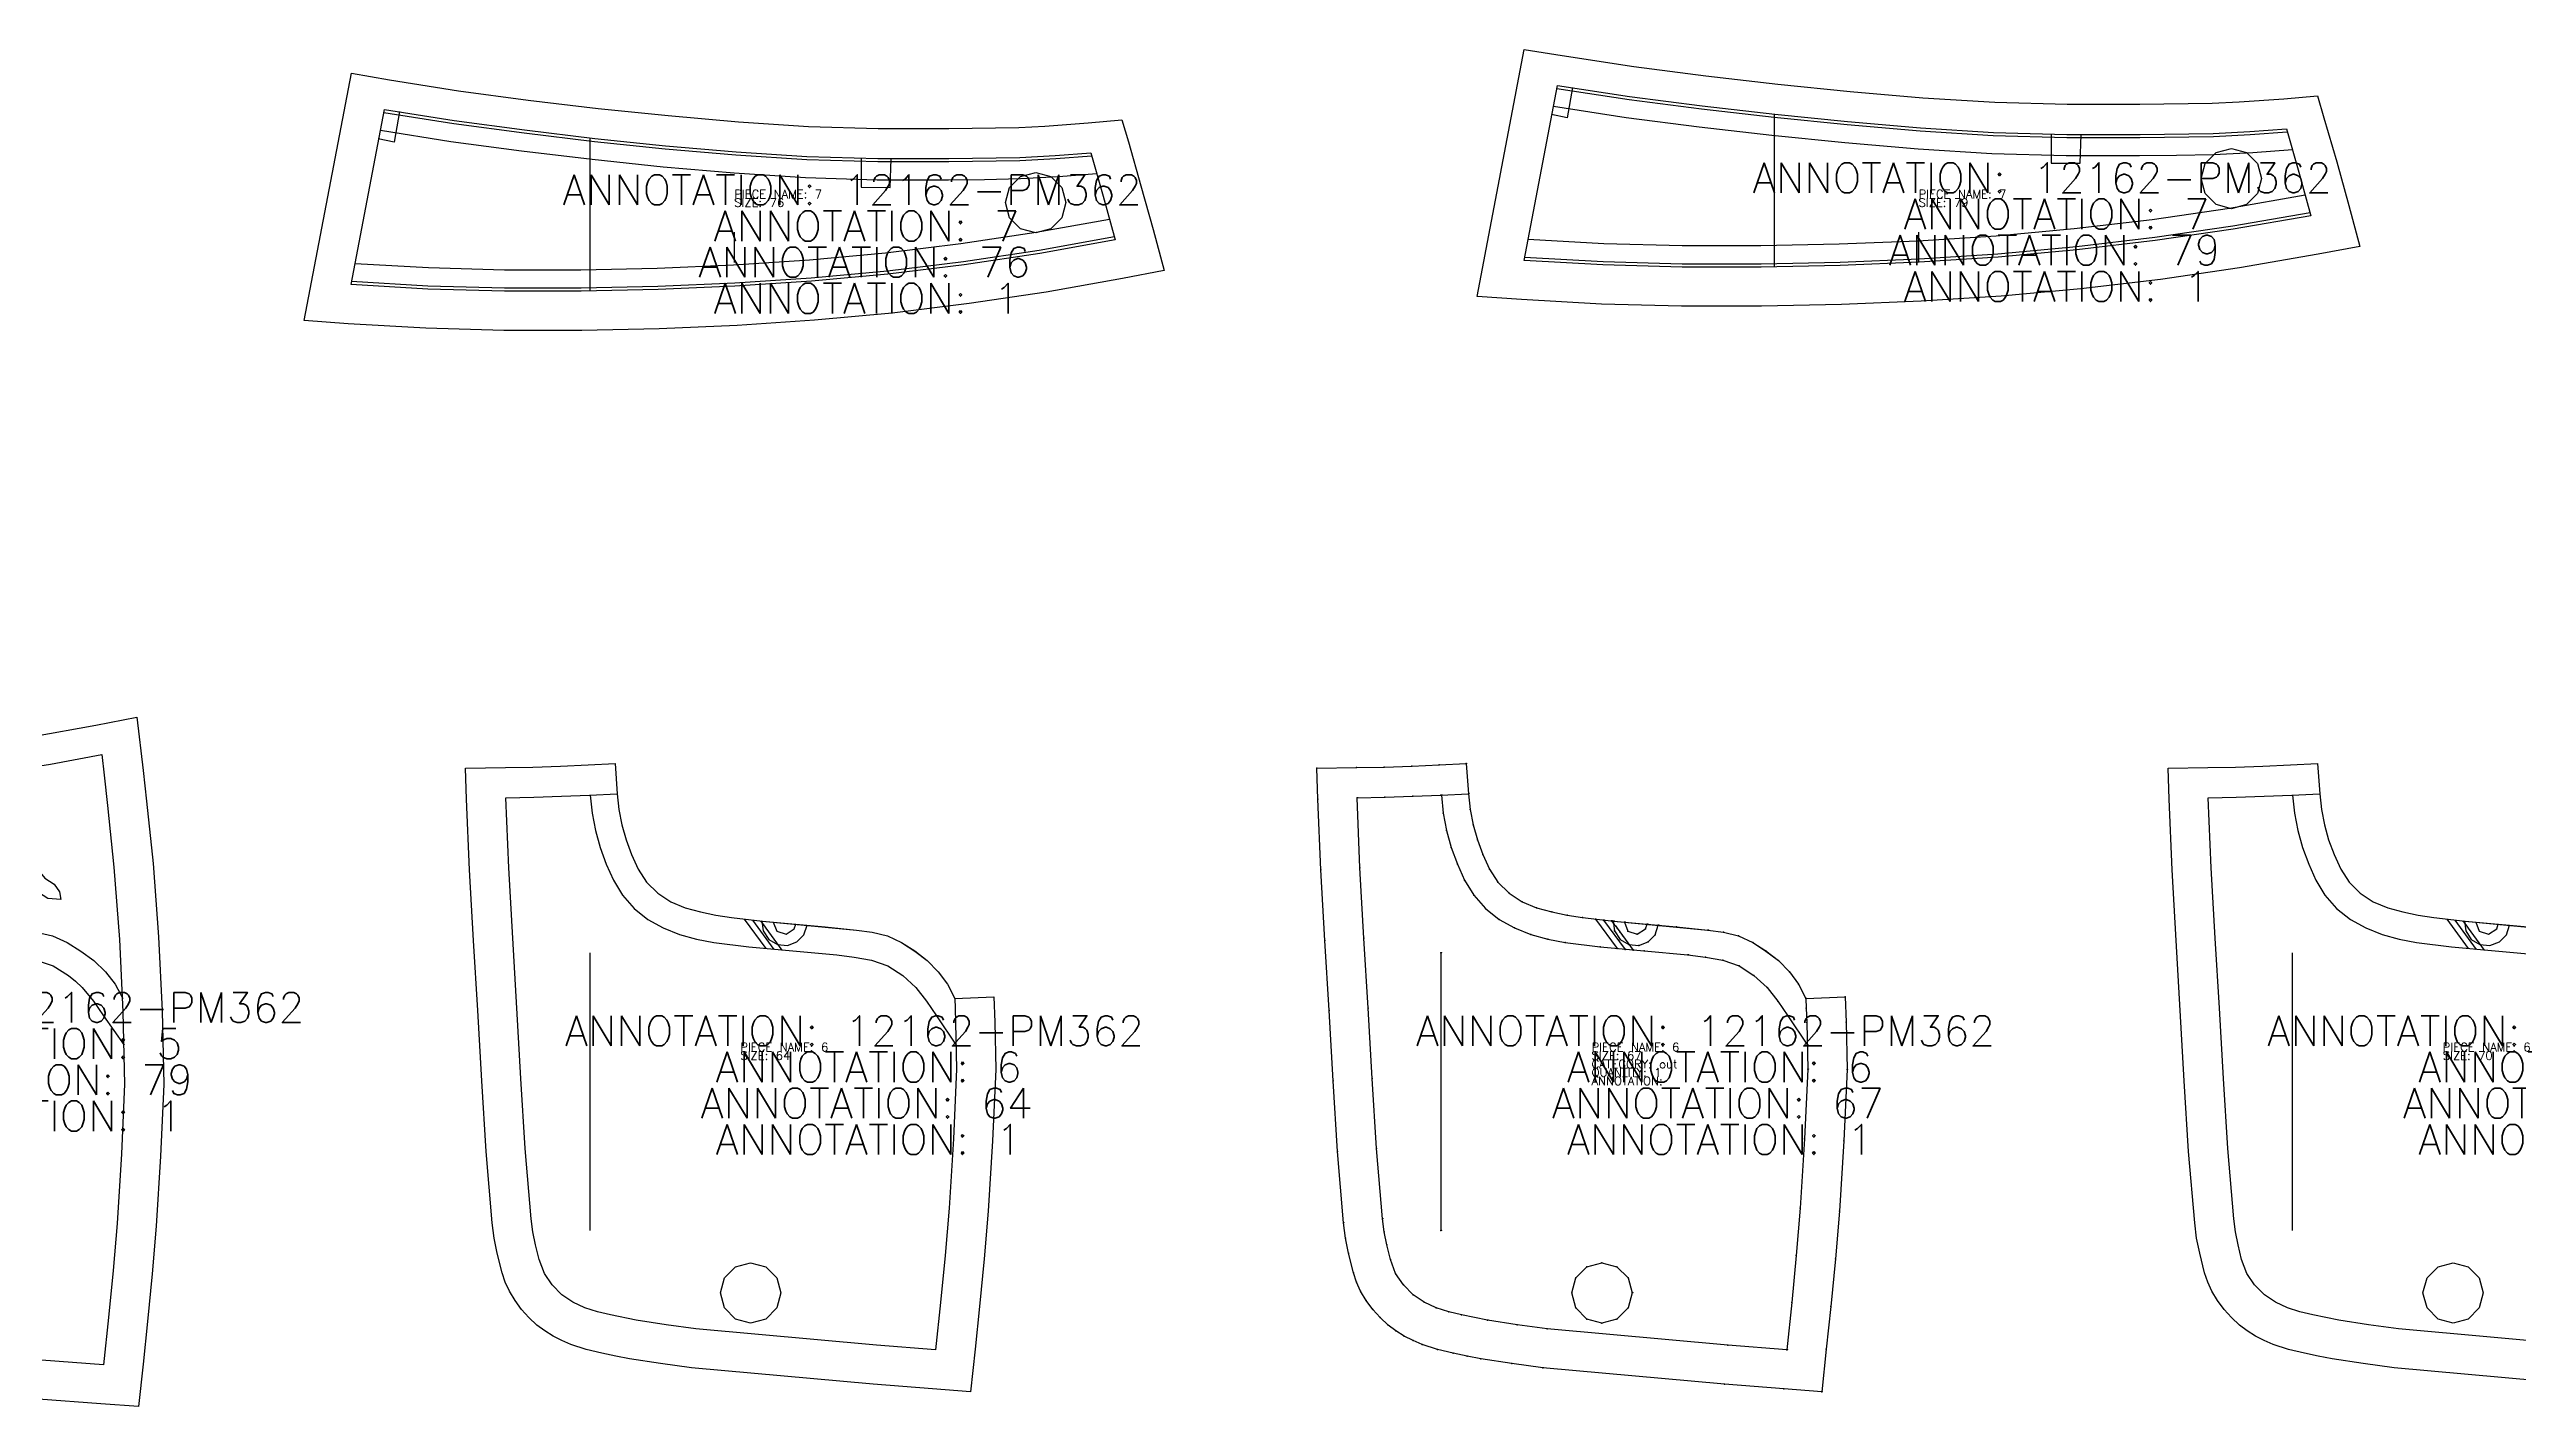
# Model space of a CAD drawing. Extents: x 0 to 3491, y 0 to 2996.
# Drawn here: x 734 to 1552, y 1777 to 2227 of the extents above; entities that cross this region are included whole.
import ezdxf

# ---------------------------------------------------------------- set-up
doc = ezdxf.new("R2010")
doc.units = 0
for name, color, linetype in [('1', 7, 'CONTINUOUS'), ('14', 7, 'CONTINUOUS'), ('2', 7, 'CONTINUOUS'), ('3', 2, 'CONTINUOUS'), ('5', 5, 'CONTINUOUS'), ('7', 5, 'CONTINUOUS'), ('8', 4, 'CONTINUOUS')]:
    doc.layers.add(name, color=color, linetype=linetype)
doc.styles.get("Standard").update_dxf_attribs({"font": 'txt', "bigfont": ' '})

# ---------------------------------------------------------------- blocks, each defined once
blk = doc.blocks.new('BLK_5_6')
at = {"layer": '1'}
blk.add_lwpolyline([(84.4293, 40.872), (79.7964, 41.6789), (75.1815, 42.6898), (69.9447, 43.9186), (64.8754, 45.5892), (61.8756, 46.8925), (58.974, 48.3934), (56.2179, 50.0926), (53.638, 52.036), (50.9863, 54.5229), (48.5733, 57.2458), (46.3961, 60.1601), (44.5153, 63.2663), (43.1732, 66.271), (42.1063, 69.3988), (40.4959, 75.8995), (39.4561, 80.8944), (38.847, 85.8291), (36.7993, 110.4533), (35.3408, 134.7318), (34.017, 158.9164), (32.626, 182.8874), (31.2881, 207.0802), (30.3442, 231.4502), (30.0213, 241.6919), (43.2125, 241.8576), (49.8214, 241.9752), (59.7592, 242.2482), (85.4583, 243.4355), (102.8179, 244.6336), (120.1535, 246.1251), (137.4752, 247.9659), (154.7473, 250.2052), (167.3355, 252.1503), (188.2318, 255.9581), (201.7587, 258.611), (203.8616, 240.8823), (205.0183, 230.6681), (207.1447, 210.0374), (208.9938, 185.7064), (210.1153, 161.234), (210.7147, 136.7405), (209.6221, 113.085), (208.1799, 89.8348), (206.8481, 74.0333), (205.3091, 58.2476), (203.829, 44.1238), (202.3489, 30), (189.8297, 30.8882), (169.1656, 32.4401), (105.9451, 37.8492), (95.1699, 39.2151), (84.4293, 40.872)], close=True, dxfattribs=at)
at = {"layer": '14'}
blk.add_lwpolyline([(86.5463, 53.6987), (77.9885, 55.3833), (73.7194, 56.381), (69.5745, 57.7124), (65.5535, 59.6024), (61.9113, 62.0691), (58.6715, 65.3259), (56.1264, 69.1321), (54.374, 73.771), (53.1967, 78.6718), (52.3269, 82.95), (51.766, 87.301), (49.768, 111.3543), (48.3212, 135.4458), (47.0019, 159.5458), (45.6042, 183.6422), (44.2712, 207.7409), (43.3386, 231.8584), (50.043, 231.9777), (60.0976, 232.2538), (86.0751, 233.4546), (103.6029, 234.6642), (121.1065, 236.1706), (138.6615, 238.0367), (156.1666, 240.3064), (173.1939, 242.9971), (190.1556, 246.145), (190.9478, 239.3893), (192.0956, 229.2526), (194.1995, 208.8473), (196.0189, 184.8998), (197.1191, 160.9037), (197.7102, 136.8865), (196.6424, 113.8091), (195.2127, 90.758), (193.8958, 75.1408), (192.3736, 59.5393), (190.7495, 43.8556), (170.1892, 45.3998), (107.3489, 50.7734), (96.9314, 52.0929), (86.5463, 53.6987)], close=True, dxfattribs=at)
at = {"layer": '5'}
blk.add_line((77.5476, 171.9999), (77.5476, 74.9526), dxfattribs=at)
at = {"layer": '7'}
blk.add_line((77.5476, 171.9999), (77.5476, 74.9526), dxfattribs=at)
at = {"layer": '8'}
for p, q in [((80.2841, 233.1848), (81.1712, 224.5019)), ((90.8825, 225.1074), (90.3146, 233.8048)), ((81.1712, 224.5064), (90.8825, 225.1029))]:
    blk.add_line(p, q, dxfattribs=at)
for points in [[(71.286, 232.7321), (71.9406, 226.7903), (73.0896, 220.9683), (74.7094, 215.3333), (76.8121, 209.8607), (79.3002, 204.4849), (82.4212, 199.523), (86.4855, 195.1682), (91.2081, 191.5188), (93.7982, 189.9993), (96.4959, 188.6728), (102.1447, 186.523), (108.0035, 184.9819), (113.9889, 183.8865), (126.0534, 182.3921), (156.35, 179.7303)], [(80.2774, 233.1842), (80.8557, 227.9869), (81.8768, 222.8986), (83.3386, 217.8697), (85.2471, 212.9966), (87.5192, 208.207), (90.4223, 203.8696), (94.3011, 200.2369), (98.8043, 197.3673), (103.8, 195.3739), (109.0634, 193.9865), (114.3872, 192.9184), (119.7717, 192.1335), (130.5902, 190.9915), (163.0963, 188.0023)], [(150.805, 197.4917), (151.3885, 200.6485), (153.5076, 204.8895), (155.3643, 209.1721), (155.469, 217.149), (157.0541, 222.6993), (157.5823, 226.2945), (158.7005, 229.3091), (163.1756, 230.6491), (166.4038, 227.8936), (167.0285, 224.4305), (166.2634, 217.8624), (166.7068, 214.0804), (167.7572, 210.4492)], [(167.7572, 210.4532), (169.2526, 207.6582), (171.2567, 205.1898), (174.3609, 203.1659), (176.1694, 200.6496), (176.557, 198.1651)], [(176.557, 198.1696), (172.2784, 198.4983), (167.9547, 201.1719), (164.6722, 201.6248), (160.6857, 200.1648), (156.737, 198.3283), (153.3886, 197.1653), (150.805, 197.4962)], [(163.0963, 188.0063), (168.5144, 187.3234), (173.775, 186.1251), (178.6566, 183.9072), (183.2379, 181.0436), (187.5415, 177.8567), (191.3882, 174.1741), (194.5437, 170.0182), (197.0996, 165.3338)], [(156.35, 179.7343), (162.3831, 179.0351), (168.3645, 177.9636), (174.0472, 176.1189), (179.1235, 172.9791), (181.4617, 171.0754), (183.6376, 168.986), (187.3757, 164.4347), (190.7687, 159.5477), (197.5628, 149.8567)]]:
    blk.add_lwpolyline(points, dxfattribs=at)
blk.add_lwpolyline([(142.803, 61.2261), (141.4633, 56.2261), (137.803, 52.5658), (132.803, 51.2261), (127.803, 52.5658), (124.1427, 56.2261), (122.803, 61.2261), (124.1427, 66.2261), (127.803, 69.8863), (132.803, 71.2261), (137.803, 69.8863), (141.4633, 66.2261), (142.803, 61.2261)], close=True, dxfattribs=at)
at = {"layer": '1'}
for s, height, p in [('ANNOTATION: 12162-PM362', 10, (65.3573, 157.3451)), ('SIZE: 79', 2.8, (120.3573, 152.7451)), ('PIECE NAME: 5', 2.8, (120.3573, 155.5451)), ('ANNOTATION: 5', 10, (115.3573, 145.3451)), ('ANNOTATION: 79', 10, (110.3573, 133.3451)), ('ANNOTATION: 1', 10, (115.3573, 121.3451))]:
    blk.add_text(s, height=height, dxfattribs=at).set_placement(p)
blk = doc.blocks.new('BLK_6_1')
at = {"layer": '1'}
blk.add_lwpolyline([(84.3664, 45.8816), (79.7912, 46.6796), (75.173, 47.6913), (69.9402, 48.9191), (64.8745, 50.5888), (61.8744, 51.8924), (58.9721, 53.3935), (56.2155, 55.0929), (53.6349, 57.0364), (50.9842, 59.5225), (48.5718, 62.2446), (46.3949, 65.158), (44.5147, 68.2632), (43.1726, 71.2669), (42.1057, 74.3935), (40.4953, 80.8919), (39.4549, 85.8887), (38.8305, 90.9842), (36.821, 114.5764), (35.3622, 138.037), (34.0408, 161.2993), (32.6443, 184.5271), (31.3019, 207.9197), (30.343, 231.4233), (30, 241.6544), (43.183, 241.8572), (52.326, 242.0427), (61.4453, 242.3297), (70.5942, 242.7113), (79.5263, 243.1702), (80.2752, 233.1842), (80.8267, 227.9978), (81.8033, 222.9115), (83.1997, 217.887), (85.0281, 213.0068), (87.1966, 208.224), (89.9862, 203.8692), (93.6847, 200.2493), (98.009, 197.3675), (102.7801, 195.3789), (107.8256, 193.9873), (112.9193, 192.9196), (118.0758, 192.1339), (128.4369, 190.9913), (149.183, 189.0414), (159.5559, 188.0016), (164.7452, 187.3209), (169.7717, 186.125), (174.45, 183.9047), (178.8205, 181.0494), (182.9541, 177.8498), (186.6308, 174.1739), (189.6615, 170.0052), (192.0968, 165.3346), (205.0888, 165.8024), (205.3647, 157.4906), (205.7132, 141.7563), (204.6203, 118.0899), (203.1784, 94.8444), (201.8463, 79.0381), (200.307, 63.2476), (198.8234, 49.0941), (197.3398, 34.9407), (184.7659, 35.8926), (165.065, 37.4659), (104.8819, 42.9013), (94.6069, 44.2532), (84.3664, 45.8816)], close=True, dxfattribs=at)
at = {"layer": '14'}
blk.add_lwpolyline([(86.5442, 58.6987), (77.9864, 60.3833), (73.7173, 61.381), (69.5724, 62.7124), (65.5517, 64.6024), (61.9092, 67.0691), (58.6694, 70.3259), (56.1242, 74.132), (54.3719, 78.771), (53.1946, 83.6718), (52.3248, 87.95), (51.7639, 92.301), (49.7864, 115.5212), (48.341, 138.7793), (47.019, 162.0459), (45.6207, 185.3088), (44.2853, 208.5742), (43.3368, 231.8584), (52.5763, 232.0458), (61.8127, 232.3364), (71.0458, 232.7214), (80.2746, 233.1982), (80.8279, 227.9913), (81.8063, 222.8986), (83.2031, 217.8754), (85.0323, 212.9966), (87.1991, 208.2192), (89.9859, 203.8741), (93.6847, 200.2539), (98.0093, 197.3628), (102.782, 195.3783), (107.8293, 193.9865), (112.9223, 192.919), (118.0792, 192.1335), (128.4347, 190.9915), (159.5495, 188.0023), (164.7418, 187.3216), (169.7711, 186.1291), (174.4537, 183.902), (178.8287, 181.0436), (182.958, 177.8469), (186.6305, 174.1786), (189.6612, 170.0096), (192.0971, 165.3299), (192.2107, 162.1409), (192.3639, 157.3509), (192.7081, 141.8865), (191.6403, 118.8091), (190.2105, 95.758), (188.8934, 80.1408), (187.3712, 64.5393), (185.747, 48.8555), (166.1718, 50.4187), (106.3443, 55.8191), (96.4282, 57.1226), (86.5442, 58.6987)], close=True, dxfattribs=at)
at = {"layer": '5'}
blk.add_line((71.1413, 180.453), (71.1413, 88.4057), dxfattribs=at)
at = {"layer": '7'}
blk.add_line((71.1413, 180.453), (71.1413, 88.4057), dxfattribs=at)
at = {"layer": '8'}
for p, q in [((122.3474, 191.608), (129.4934, 181.8293)), ((125.0329, 191.3226), (132.1502, 181.5833))]:
    blk.add_line(p, q, dxfattribs=at)
for points in [[(71.2835, 232.7321), (71.9113, 226.7947), (73.0157, 220.9683), (74.5697, 215.339), (76.5912, 209.8607), (78.974, 204.496), (81.9781, 199.523), (85.8691, 195.1807), (90.4171, 191.5189), (95.4846, 188.6788), (100.921, 186.523), (106.5436, 184.9833), (112.2961, 183.8866), (123.8827, 182.3921), (138.432, 181.0611), (152.9812, 179.7341)], [(127.7008, 191.0617), (128.5886, 189.8469), (129.0324, 189.2395), (129.4763, 188.632), (130.3641, 187.4172), (131.2518, 186.2024), (133.0273, 183.7728), (134.8028, 181.3431)], [(128.2208, 190.9885), (128.6621, 187.68), (130.4953, 184.8906), (133.3572, 183.1727), (136.6809, 182.8667), (139.8083, 184.0332), (142.1197, 186.441), (143.1579, 189.6133)], [(131.9552, 190.6447), (133.0923, 187.5957), (136.1853, 186.5837), (138.9044, 188.3709), (139.4235, 189.9571)], [(152.9812, 179.7301), (158.7738, 179.0352), (164.5282, 177.9599), (169.9762, 176.1189), (174.8654, 172.9695), (179.187, 168.9861), (182.7832, 164.4277), (186.0357, 159.5478), (192.5607, 149.8567)]]:
    blk.add_lwpolyline(points, dxfattribs=at)
blk.add_lwpolyline([(134.469, 67.7117), (133.1292, 62.7117), (129.469, 59.0514), (124.469, 57.7117), (119.469, 59.0514), (115.8087, 62.7117), (114.469, 67.7117), (115.8087, 72.7117), (119.469, 76.372), (124.469, 77.7117), (129.469, 76.372), (133.1292, 72.7117), (134.469, 67.7117)], close=True, dxfattribs=at)
at = {"layer": '1'}
for s, height, p in [('ANNOTATION: 12162-PM362', 10, (62.8567, 149.5851)), ('ANNOTATION: 6', 10, (112.8567, 137.5851)), ('SIZE: 64', 2.8, (121.0452, 144.9854)), ('PIECE NAME: 6', 2.8, (121.0452, 147.7854)), ('ANNOTATION: 64', 10, (107.8567, 125.5851)), ('ANNOTATION: 1', 10, (112.8567, 113.5851))]:
    blk.add_text(s, height=height, dxfattribs=at).set_placement(p)
blk = doc.blocks.new('BLK_6_2')
at = {"layer": '1'}
blk.add_lwpolyline([(84.3664, 45.8816), (79.7912, 46.6796), (75.173, 47.6913), (69.9402, 48.9191), (64.8745, 50.5888), (61.8744, 51.8924), (58.9721, 53.3935), (56.2155, 55.0929), (53.6349, 57.0364), (50.9842, 59.5225), (48.5718, 62.2446), (46.3949, 65.158), (44.5147, 68.2632), (43.1726, 71.2669), (42.1057, 74.3935), (40.4953, 80.8919), (39.4549, 85.8887), (38.8305, 90.9842), (36.821, 114.5764), (35.3622, 138.037), (34.0408, 161.2993), (32.6443, 184.5271), (31.3019, 207.9197), (30.343, 231.4233), (30, 241.6544), (43.183, 241.8572), (52.326, 242.0427), (61.4453, 242.3297), (70.5942, 242.7113), (79.5263, 243.1702), (80.2752, 233.1842), (80.8267, 227.9978), (81.8033, 222.9115), (83.1997, 217.887), (85.0281, 213.0068), (87.1966, 208.224), (89.9862, 203.8692), (93.6847, 200.2493), (98.009, 197.3675), (102.7801, 195.3789), (107.8256, 193.9873), (112.9193, 192.9196), (118.0758, 192.1339), (128.4369, 190.9913), (149.183, 189.0414), (159.5559, 188.0016), (164.7452, 187.3209), (169.7717, 186.125), (174.45, 183.9047), (178.8205, 181.0494), (182.9541, 177.8498), (186.6308, 174.1739), (189.6615, 170.0052), (192.0968, 165.3346), (205.0888, 165.8024), (205.3647, 157.4906), (205.7132, 141.7563), (204.6203, 118.0899), (203.1784, 94.8444), (201.8463, 79.0381), (200.307, 63.2476), (198.8234, 49.0941), (197.3398, 34.9407), (184.7659, 35.8926), (165.065, 37.4659), (104.8819, 42.9013), (94.6069, 44.2532), (84.3664, 45.8816)], close=True, dxfattribs=at)
at = {"layer": '14'}
blk.add_lwpolyline([(86.5442, 58.6987), (77.9864, 60.3833), (73.7173, 61.381), (69.5724, 62.7124), (65.5517, 64.6024), (61.9092, 67.0691), (58.6694, 70.3259), (56.1242, 74.132), (54.3719, 78.771), (53.1946, 83.6718), (52.3248, 87.95), (51.7639, 92.301), (49.7864, 115.5212), (48.341, 138.7793), (47.019, 162.0459), (45.6207, 185.3088), (44.2853, 208.5742), (43.3368, 231.8584), (52.5763, 232.0458), (61.8127, 232.3364), (71.0458, 232.7214), (80.2746, 233.1982), (80.8279, 227.9913), (81.8063, 222.8986), (83.2031, 217.8754), (85.0323, 212.9966), (87.1991, 208.2192), (89.9859, 203.8741), (93.6847, 200.2539), (98.0093, 197.3628), (102.782, 195.3783), (107.8293, 193.9865), (112.9223, 192.919), (118.0792, 192.1335), (128.4347, 190.9915), (159.5495, 188.0023), (164.7418, 187.3216), (169.7711, 186.1291), (174.4537, 183.902), (178.8287, 181.0436), (182.958, 177.8469), (186.6305, 174.1786), (189.6612, 170.0096), (192.0971, 165.3299), (192.2107, 162.1409), (192.3639, 157.3509), (192.7081, 141.8865), (191.6403, 118.8091), (190.2105, 95.758), (188.8934, 80.1408), (187.3712, 64.5393), (185.747, 48.8555), (166.1718, 50.4187), (106.3443, 55.8191), (96.4282, 57.1226), (86.5442, 58.6987)], close=True, dxfattribs=at)
at = {"layer": '2'}
for p in [(30, 241.6544), (79.5263, 243.1702), (43.3368, 231.8584), (71.2835, 232.7321), (80.2746, 233.1982), (122.3474, 191.608), (125.0329, 191.3226), (127.7008, 191.0617), (128.2208, 190.9885), (128.4369, 190.9913), (131.9552, 190.6447), (139.4235, 189.9571), (143.1579, 189.6133), (71.1413, 180.453), (129.4934, 181.8293), (132.1502, 181.5833), (134.8028, 181.3431), (159.5495, 188.0023), (152.9812, 179.7341), (152.9812, 179.7301), (192.0968, 165.3346), (192.0971, 165.3299), (205.0888, 165.8024), (192.5607, 149.8567), (192.7081, 141.8865), (205.7132, 141.7563), (38.8305, 90.9842), (51.7639, 92.301), (71.1413, 88.4057), (134.469, 67.7117), (134.469, 67.7117), (86.5442, 58.6987), (86.5442, 58.6987), (106.3443, 55.8191), (84.3664, 45.8816), (84.3664, 45.8816), (104.8819, 42.9013), (185.747, 48.8555), (197.3398, 34.9407)]:
    blk.add_point(p, dxfattribs=at)
at = {"layer": '3'}
for p in [(43.183, 241.8572), (52.326, 242.0427), (61.4453, 242.3297), (70.5942, 242.7113), (30.343, 231.4233), (52.5763, 232.0458), (61.8127, 232.3364), (71.0458, 232.7214), (80.2752, 233.1842), (71.9113, 226.7947), (73.0157, 220.9683), (80.8267, 227.9978), (80.8279, 227.9913), (81.8033, 222.9115), (81.8063, 222.8986), (74.5697, 215.339), (83.1997, 217.887), (83.2031, 217.8754), (85.0281, 213.0068), (85.0323, 212.9966), (31.3019, 207.9197), (44.2853, 208.5742), (76.5912, 209.8607), (87.1966, 208.224), (87.1991, 208.2192), (78.974, 204.496), (81.9781, 199.523), (89.9859, 203.8741), (89.9862, 203.8692), (93.6847, 200.2539), (93.6847, 200.2493), (98.009, 197.3675), (98.0093, 197.3628), (85.8691, 195.1807), (90.4171, 191.5189), (95.4846, 188.6788), (102.7801, 195.3789), (102.782, 195.3783), (107.8256, 193.9873), (107.8293, 193.9865), (112.9193, 192.9196), (112.9223, 192.919), (118.0758, 192.1339), (118.0792, 192.1335), (128.4347, 190.9915), (128.5886, 189.8469), (129.0324, 189.2395), (129.4763, 188.632), (138.9044, 188.3709), (149.183, 189.0414), (32.6443, 184.5271), (45.6207, 185.3088), (100.921, 186.523), (106.5436, 184.9833), (112.2961, 183.8866), (123.8827, 182.3921), (128.6621, 187.68), (130.3641, 187.4172), (130.4953, 184.8906), (131.2518, 186.2024), (133.0273, 183.7728), (133.0923, 187.5957), (133.3572, 183.1727), (136.1853, 186.5837), (136.6809, 182.8667), (138.432, 181.0611), (139.8083, 184.0332), (142.1197, 186.441), (159.5559, 188.0016), (164.7418, 187.3216), (164.7452, 187.3209), (169.7711, 186.1291), (169.7717, 186.125), (174.45, 183.9047), (174.4537, 183.902), (178.8205, 181.0494), (178.8287, 181.0436), (158.7738, 179.0352), (164.5282, 177.9599), (169.9762, 176.1189), (174.8654, 172.9695), (182.9541, 177.8498), (182.958, 177.8469), (186.6305, 174.1786), (186.6308, 174.1739), (179.187, 168.9861), (182.7832, 164.4277), (189.6612, 170.0096), (189.6615, 170.0052), (34.0408, 161.2993), (47.019, 162.0459), (186.0357, 159.5478), (192.2107, 162.1409), (192.3639, 157.3509), (205.3647, 157.4906), (35.3622, 138.037), (48.341, 138.7793), (36.821, 114.5764), (49.7864, 115.5212), (191.6403, 118.8091), (204.6203, 118.0899), (190.2105, 95.758), (203.1784, 94.8444), (39.4549, 85.8887), (52.3248, 87.95), (53.1946, 83.6718), (40.4953, 80.8919), (42.1057, 74.3935), (54.3719, 78.771), (56.1242, 74.132), (119.469, 76.372), (124.469, 77.7117), (129.469, 76.372), (188.8934, 80.1408), (201.8463, 79.0381), (43.1726, 71.2669), (44.5147, 68.2632), (58.6694, 70.3259), (61.9092, 67.0691), (114.469, 67.7117), (115.8087, 72.7117), (133.1292, 72.7117), (46.3949, 65.158), (48.5718, 62.2446), (50.9842, 59.5225), (65.5517, 64.6024), (69.5724, 62.7124), (73.7173, 61.381), (77.9864, 60.3833), (115.8087, 62.7117), (119.469, 59.0514), (124.469, 57.7117), (129.469, 59.0514), (133.1292, 62.7117), (187.3712, 64.5393), (200.307, 63.2476), (53.6349, 57.0364), (56.2155, 55.0929), (58.9721, 53.3935), (61.8744, 51.8924), (64.8745, 50.5888), (96.4282, 57.1226), (166.1718, 50.4187), (69.9402, 48.9191), (75.173, 47.6913), (79.7912, 46.6796), (94.6069, 44.2532), (198.8234, 49.0941), (165.065, 37.4659), (184.7659, 35.8926)]:
    blk.add_point(p, dxfattribs=at)
at = {"layer": '5'}
blk.add_line((71.1413, 180.453), (71.1413, 88.4057), dxfattribs=at)
at = {"layer": '7'}
blk.add_line((71.1413, 180.453), (71.1413, 88.4057), dxfattribs=at)
at = {"layer": '8'}
for p, q in [((122.3474, 191.608), (129.4934, 181.8293)), ((125.0329, 191.3226), (132.1502, 181.5833))]:
    blk.add_line(p, q, dxfattribs=at)
for points in [[(71.2835, 232.7321), (71.9113, 226.7947), (73.0157, 220.9683), (74.5697, 215.339), (76.5912, 209.8607), (78.974, 204.496), (81.9781, 199.523), (85.8691, 195.1807), (90.4171, 191.5189), (95.4846, 188.6788), (100.921, 186.523), (106.5436, 184.9833), (112.2961, 183.8866), (123.8827, 182.3921), (138.432, 181.0611), (152.9812, 179.7341)], [(127.7008, 191.0617), (128.5886, 189.8469), (129.0324, 189.2395), (129.4763, 188.632), (130.3641, 187.4172), (131.2518, 186.2024), (133.0273, 183.7728), (134.8028, 181.3431)], [(128.2208, 190.9885), (128.6621, 187.68), (130.4953, 184.8906), (133.3572, 183.1727), (136.6809, 182.8667), (139.8083, 184.0332), (142.1197, 186.441), (143.1579, 189.6133)], [(131.9552, 190.6447), (133.0923, 187.5957), (136.1853, 186.5837), (138.9044, 188.3709), (139.4235, 189.9571)], [(152.9812, 179.7301), (158.7738, 179.0352), (164.5282, 177.9599), (169.9762, 176.1189), (174.8654, 172.9695), (179.187, 168.9861), (182.7832, 164.4277), (186.0357, 159.5478), (192.5607, 149.8567)]]:
    blk.add_lwpolyline(points, dxfattribs=at)
blk.add_lwpolyline([(134.469, 67.7117), (133.1292, 62.7117), (129.469, 59.0514), (124.469, 57.7117), (119.469, 59.0514), (115.8087, 62.7117), (114.469, 67.7117), (115.8087, 72.7117), (119.469, 76.372), (124.469, 77.7117), (129.469, 76.372), (133.1292, 72.7117), (134.469, 67.7117)], close=True, dxfattribs=at)
at = {"layer": '1'}
for s, height, p in [('ANNOTATION: 12162-PM362', 10, (62.8567, 149.5851)), ('ANNOTATION: 6', 10, (112.8567, 137.5851)), ('SIZE: 67', 2.8, (121.0452, 144.9854)), ('PIECE NAME: 6', 2.8, (121.0452, 147.7854)), ('ANNOTATION: ', 2.8, (121.0452, 136.5854)), ('CATEGORY: out', 2.8, (121.0452, 142.1854)), ('QUANTITY: 1', 2.8, (121.0452, 139.3854)), ('ANNOTATION: 67', 10, (107.8567, 125.5851)), ('ANNOTATION: 1', 10, (112.8567, 113.5851))]:
    blk.add_text(s, height=height, dxfattribs=at).set_placement(p)
at = {"layer": '2'}
for s, p in [('# 3', (30, 241.6544)), ('# 4', (79.5263, 243.1702)), ('# 14', (43.3368, 231.8584)), ('# 30', (71.2835, 232.7321)), ('# 15', (80.2746, 233.1982)), ('# 36', (122.3474, 191.608)), ('# 28', (125.0329, 191.3226)), ('# 32', (127.7008, 191.0617)), ('# 26', (128.2208, 190.9885)), ('# 5', (128.4369, 190.9913)), ('# 34', (131.9552, 190.6447)), ('# 35', (139.4235, 189.9571)), ('# 27', (143.1579, 189.6133)), ('# 22', (71.1413, 180.453)), ('# 37', (129.4934, 181.8293)), ('# 29', (132.1502, 181.5833)), ('# 33', (134.8028, 181.3431)), ('# 16', (159.5495, 188.0023)), ('# 31', (152.9812, 179.7341)), ('# 24', (152.9812, 179.7301)), ('# 6', (192.0968, 165.3346)), ('# 17', (192.0971, 165.3299)), ('# 7', (205.0888, 165.8024)), ('# 25', (192.5607, 149.8567)), ('# 18', (192.7081, 141.8865)), ('# 8', (205.7132, 141.7563)), ('# 2', (38.8305, 90.9842)), ('# 13', (51.7639, 92.301)), ('# 23', (71.1413, 88.4057)), ('# 38', (134.469, 67.7117)), ('# 12', (86.5442, 58.6987)), ('# 20', (106.3443, 55.8191)), ('# 1', (84.3664, 45.8816)), ('# 10', (104.8819, 42.9013)), ('# 19', (185.747, 48.8555)), ('# 9', (197.3398, 34.9407))]:
    blk.add_text(s, height=0.1, dxfattribs=at).set_placement(p)
at = {"layer": '8'}
for p in [(71.2835, 232.7321), (122.3474, 191.608), (125.0329, 191.3226), (127.7008, 191.0617), (128.2208, 190.9885), (131.9552, 190.6447), (152.9812, 179.7301), (134.469, 67.7117)]:
    blk.add_text('NM', height=0.1, dxfattribs=at).set_placement(p)
blk = doc.blocks.new('BLK_6_3')
at = {"layer": '1'}
blk.add_lwpolyline([(84.3664, 45.8816), (79.7912, 46.6796), (75.173, 47.6913), (69.9402, 48.9191), (64.8745, 50.5888), (61.8744, 51.8924), (58.9721, 53.3935), (56.2155, 55.0929), (53.6349, 57.0364), (50.9842, 59.5225), (48.5718, 62.2446), (46.3949, 65.158), (44.5147, 68.2632), (43.1726, 71.2669), (42.1057, 74.3935), (40.4953, 80.8919), (39.4549, 85.8887), (38.8305, 90.9842), (36.821, 114.5764), (35.3622, 138.037), (34.0408, 161.2993), (32.6443, 184.5271), (31.3019, 207.9197), (30.343, 231.4233), (30, 241.6544), (43.183, 241.8572), (52.326, 242.0427), (61.4453, 242.3297), (70.5942, 242.7113), (79.5263, 243.1702), (80.2752, 233.1842), (80.8267, 227.9978), (81.8033, 222.9115), (83.1997, 217.887), (85.0281, 213.0068), (87.1966, 208.224), (89.9862, 203.8692), (93.6847, 200.2493), (98.009, 197.3675), (102.7801, 195.3789), (107.8256, 193.9873), (112.9193, 192.9196), (118.0758, 192.1339), (128.4369, 190.9913), (149.183, 189.0414), (159.5559, 188.0016), (164.7452, 187.3209), (169.7717, 186.125), (174.45, 183.9047), (178.8205, 181.0494), (182.9541, 177.8498), (186.6308, 174.1739), (189.6615, 170.0052), (192.0968, 165.3346), (205.0888, 165.8024), (205.3647, 157.4906), (205.7132, 141.7563), (204.6203, 118.0899), (203.1784, 94.8444), (201.8463, 79.0381), (200.307, 63.2476), (198.8234, 49.0941), (197.3398, 34.9407), (184.7659, 35.8926), (165.065, 37.4659), (104.8819, 42.9013), (94.6069, 44.2532), (84.3664, 45.8816)], close=True, dxfattribs=at)
at = {"layer": '14'}
blk.add_lwpolyline([(86.5442, 58.6987), (77.9864, 60.3833), (73.7173, 61.381), (69.5724, 62.7124), (65.5517, 64.6024), (61.9092, 67.0691), (58.6694, 70.3259), (56.1242, 74.132), (54.3719, 78.771), (53.1946, 83.6718), (52.3248, 87.95), (51.7639, 92.301), (49.7864, 115.5212), (48.341, 138.7793), (47.019, 162.0459), (45.6207, 185.3088), (44.2853, 208.5742), (43.3368, 231.8584), (52.5763, 232.0458), (61.8127, 232.3364), (71.0458, 232.7214), (80.2746, 233.1982), (80.8279, 227.9913), (81.8063, 222.8986), (83.2031, 217.8754), (85.0323, 212.9966), (87.1991, 208.2192), (89.9859, 203.8741), (93.6847, 200.2539), (98.0093, 197.3628), (102.782, 195.3783), (107.8293, 193.9865), (112.9223, 192.919), (118.0792, 192.1335), (128.4347, 190.9915), (159.5495, 188.0023), (164.7418, 187.3216), (169.7711, 186.1291), (174.4537, 183.902), (178.8287, 181.0436), (182.958, 177.8469), (186.6305, 174.1786), (189.6612, 170.0096), (192.0971, 165.3299), (192.2107, 162.1409), (192.3639, 157.3509), (192.7081, 141.8865), (191.6403, 118.8091), (190.2105, 95.758), (188.8934, 80.1408), (187.3712, 64.5393), (185.747, 48.8555), (166.1718, 50.4187), (106.3443, 55.8191), (96.4282, 57.1226), (86.5442, 58.6987)], close=True, dxfattribs=at)
at = {"layer": '5'}
blk.add_line((71.1413, 180.453), (71.1413, 88.4057), dxfattribs=at)
at = {"layer": '7'}
blk.add_line((71.1413, 180.453), (71.1413, 88.4057), dxfattribs=at)
at = {"layer": '8'}
for p, q in [((122.3474, 191.608), (129.4934, 181.8293)), ((125.0329, 191.3226), (132.1502, 181.5833))]:
    blk.add_line(p, q, dxfattribs=at)
for points in [[(71.2835, 232.7321), (71.9113, 226.7947), (73.0157, 220.9683), (74.5697, 215.339), (76.5912, 209.8607), (78.974, 204.496), (81.9781, 199.523), (85.8691, 195.1807), (90.4171, 191.5189), (95.4846, 188.6788), (100.921, 186.523), (106.5436, 184.9833), (112.2961, 183.8866), (123.8827, 182.3921), (138.432, 181.0611), (152.9812, 179.7341)], [(127.7008, 191.0617), (128.5886, 189.8469), (129.0324, 189.2395), (129.4763, 188.632), (130.3641, 187.4172), (131.2518, 186.2024), (133.0273, 183.7728), (134.8028, 181.3431)], [(128.2208, 190.9885), (128.6621, 187.68), (130.4953, 184.8906), (133.3572, 183.1727), (136.6809, 182.8667), (139.8083, 184.0332), (142.1197, 186.441), (143.1579, 189.6133)], [(131.9552, 190.6447), (133.0923, 187.5957), (136.1853, 186.5837), (138.9044, 188.3709), (139.4235, 189.9571)], [(152.9812, 179.7301), (158.7738, 179.0352), (164.5282, 177.9599), (169.9762, 176.1189), (174.8654, 172.9695), (179.187, 168.9861), (182.7832, 164.4277), (186.0357, 159.5478), (192.5607, 149.8567)]]:
    blk.add_lwpolyline(points, dxfattribs=at)
blk.add_lwpolyline([(134.469, 67.7117), (133.1292, 62.7117), (129.469, 59.0514), (124.469, 57.7117), (119.469, 59.0514), (115.8087, 62.7117), (114.469, 67.7117), (115.8087, 72.7117), (119.469, 76.372), (124.469, 77.7117), (129.469, 76.372), (133.1292, 72.7117), (134.469, 67.7117)], close=True, dxfattribs=at)
at = {"layer": '1'}
for s, height, p in [('ANNOTATION: 12162-PM362', 10, (62.8567, 149.5851)), ('ANNOTATION: 6', 10, (112.8567, 137.5851)), ('SIZE: 70', 2.8, (121.0452, 144.9854)), ('PIECE NAME: 6', 2.8, (121.0452, 147.7854)), ('ANNOTATION: 70', 10, (107.8567, 125.5851)), ('ANNOTATION: 1', 10, (112.8567, 113.5851))]:
    blk.add_text(s, height=height, dxfattribs=at).set_placement(p)
blk = doc.blocks.new('BLK_7_5')
at = {"layer": '1'}
blk.add_lwpolyline([(33.7558, 61.3523), (49.3527, 143.326), (61.9812, 141.1729), (84.9054, 137.5288), (107.9968, 134.4636), (131.1978, 131.6867), (154.2935, 129.2831), (177.6413, 127.2372), (200.824, 125.7104), (223.9813, 125.0562), (247.2962, 125.061), (270.531, 125.4047), (279.1504, 125.8263), (293.4998, 126.8956), (304.7071, 127.8701), (306.8399, 120.5881), (311.0312, 106.0252), (315.0373, 91.5176), (318.7009, 78.003), (304.9515, 75.3519), (279.6335, 70.7993), (254.1352, 66.9666), (228.5544, 63.8567), (202.8775, 61.4389), (177.1564, 59.7378), (151.4115, 58.652), (125.7294, 58.0829), (99.9362, 58.0795), (74.0778, 58.811), (48.3325, 60.3109), (33.7558, 61.3523)], close=True, dxfattribs=at)
at = {"layer": '14'}
blk.add_lwpolyline([(49.2581, 73.278), (60.3006, 131.315), (83.4729, 127.6319), (106.7523, 124.5413), (130.0775, 121.7496), (153.4528, 119.3178), (176.872, 117.2668), (200.3382, 115.7222), (223.8538, 115.0569), (247.3828, 115.0613), (270.9082, 115.4117), (282.6422, 116.0258), (294.3646, 116.9331), (298.4979, 102.5726), (302.4903, 88.1168), (277.5135, 83.6253), (252.395, 79.8497), (227.1607, 76.7818), (201.8366, 74.3972), (176.4453, 72.7184), (151.0138, 71.646), (125.5628, 71.0818), (100.1041, 71.0785), (74.6579, 71.7981), (49.2581, 73.278)], close=True, dxfattribs=at)
at = {"layer": '5'}
blk.add_line((176.234, 90.6307), (176.234, 80.6307), dxfattribs=at)
at = {"layer": '8'}
for p, q in [((65.2783, 130.6535), (63.5846, 120.5271)), ((63.5846, 120.5316), (58.2923, 121.6251)), ((128.3362, 121.9468), (128.3362, 71.1179)), ((218.2471, 115.1873), (218.2642, 105.5592)), ((227.9627, 105.4858), (228.2337, 115.0229)), ((218.2642, 105.5637), (227.9627, 105.4813))]:
    blk.add_line(p, q, dxfattribs=at)
for points in [[(59.0033, 124.4361), (82.3584, 120.7191), (105.7569, 117.6078), (129.1309, 114.806), (152.6416, 112.3563), (176.1664, 110.2932), (199.8572, 108.7321), (223.6542, 108.0574), (247.2632, 108.0613), (259.1608, 108.1384), (271.0517, 108.4175), (283.7097, 109.0971), (296.355, 110.0918)], [(60.1154, 130.3322), (83.3194, 126.6435), (106.6101, 123.5508), (129.9182, 120.7603), (153.3447, 118.3225), (176.77, 116.2708), (200.2655, 114.7237), (223.833, 114.0568), (247.3401, 114.061), (270.9296, 114.4125), (282.7951, 115.0359), (294.6491, 115.9557)], [(300.6427, 94.8809), (276.2946, 90.5133), (251.3794, 86.7729), (226.3257, 83.7311), (201.2201, 81.3702), (176.0236, 79.7064), (150.7227, 78.6411), (125.4254, 78.0813), (100.1453, 78.0778), (74.9152, 78.7906), (50.5719, 80.1965)], [(302.2278, 89.0835), (277.3395, 84.6093), (252.2425, 80.8378), (227.0233, 77.7726), (201.7456, 75.3931), (176.3867, 73.7168), (150.9583, 72.6449), (125.542, 72.0818), (100.1062, 72.0785), (74.6881, 72.7973), (49.4437, 74.2665)]]:
    blk.add_lwpolyline(points, dxfattribs=at)
blk.add_lwpolyline([(286.1548, 100.4405), (284.8151, 95.4405), (281.1548, 91.7802), (276.1548, 90.4405), (271.1548, 91.7802), (267.4945, 95.4405), (266.1548, 100.4405), (267.4945, 105.4405), (271.1548, 109.1008), (276.1548, 110.4405), (281.1548, 109.1008), (284.8151, 105.4405), (286.1548, 100.4405)], close=True, dxfattribs=at)
at = {"layer": '1'}
for s, height, p in [('ANNOTATION: 12162-PM362', 10, (119.3506, 99.703)), ('SIZE: 76', 2.8, (176.2342, 99.0707)), ('PIECE NAME: 7', 2.8, (176.2342, 101.8707)), ('ANNOTATION: 7', 10, (169.3506, 87.703)), ('ANNOTATION: 76', 10, (164.3506, 75.703)), ('ANNOTATION: 1', 10, (169.3506, 63.703))]:
    blk.add_text(s, height=height, dxfattribs=at).set_placement(p)
blk = doc.blocks.new('BLK_7_6')
at = {"layer": '1'}
blk.add_lwpolyline([(30, 69.3224), (45.5902, 151.2614), (58.1803, 149.1813), (81.8366, 145.5376), (105.6977, 142.4683), (129.6527, 139.6902), (153.6048, 137.2757), (177.6334, 135.2367), (201.5491, 133.7111), (225.4425, 133.0565), (249.5883, 133.0613), (273.5489, 133.4054), (282.4524, 133.8277), (297.2763, 134.8979), (308.4656, 135.8419), (310.5899, 128.588), (314.8062, 113.9367), (318.7873, 99.5176), (322.468, 85.9305), (308.6331, 83.339), (282.5788, 78.7887), (256.3657, 74.9619), (230.0275, 71.8518), (203.6084, 69.4359), (177.1225, 67.7351), (150.6732, 66.652), (124.242, 66.0828), (97.6856, 66.0796), (71.1145, 66.8095), (44.6085, 68.3091), (30, 69.3224)], close=True, dxfattribs=at)
at = {"layer": '14'}
blk.add_lwpolyline([(45.5081, 81.278), (56.5506, 139.315), (80.4651, 135.6319), (104.491, 132.5414), (128.5633, 129.7497), (152.6874, 127.3178), (176.8573, 125.2669), (201.0755, 123.7222), (225.3443, 123.0569), (249.6271, 123.0613), (273.9069, 123.4117), (286.0166, 124.0258), (298.1146, 124.933), (302.2479, 110.5725), (306.2403, 96.1169), (280.5237, 91.6253), (254.6613, 87.8497), (228.6792, 84.7817), (202.6056, 82.3972), (176.4624, 80.7183), (150.2777, 79.6459), (124.0723, 79.0818), (97.8601, 79.0784), (71.6602, 79.798), (45.5081, 81.278)], close=True, dxfattribs=at)
at = {"layer": '5'}
blk.add_line((176.234, 90.6307), (176.234, 80.6307), dxfattribs=at)
at = {"layer": '8'}
for p, q in [((61.5283, 138.6535), (59.8346, 128.5271)), ((59.8346, 128.5316), (54.5423, 129.6251)), ((128.3362, 129.7746), (128.3362, 79.1381)), ((220.127, 123.1873), (220.1447, 113.5592)), ((229.8426, 113.4859), (230.1135, 123.0228)), ((220.1447, 113.5637), (229.8426, 113.4814))]:
    blk.add_line(p, q, dxfattribs=at)
for points in [[(55.2533, 132.4361), (79.3463, 128.719), (103.4839, 125.6078), (127.5971, 122.8059), (151.85, 120.3563), (176.1188, 118.2932), (200.5579, 116.732), (225.1068, 116.0574), (249.4617, 116.0612), (261.7353, 116.1383), (274.0021, 116.4175), (287.0597, 117.097), (300.105, 118.0917)], [(56.3654, 138.3321), (80.3113, 134.6435), (104.3469, 131.5508), (128.4009, 128.7603), (152.5757, 126.3226), (176.7505, 124.2707), (200.9973, 122.7238), (225.3186, 122.0568), (249.577, 122.0611), (273.9209, 122.4126), (286.1655, 123.036), (298.3985, 123.9558)], [(304.3927, 102.8809), (279.3146, 98.5133), (253.6524, 94.7729), (227.8467, 91.731), (201.9885, 89.3702), (176.0364, 87.7064), (149.9768, 86.6412), (123.9203, 86.0813), (97.8821, 86.0778), (71.8952, 86.7905), (46.8219, 88.1965)], [(305.9778, 97.0835), (280.351, 92.6093), (254.5093, 88.8377), (228.5425, 85.7726), (202.5147, 83.393), (176.4032, 81.7167), (150.2204, 80.6448), (124.0497, 80.0817), (97.8592, 80.0785), (71.687, 80.7973), (45.6937, 82.2665)]]:
    blk.add_lwpolyline(points, dxfattribs=at)
blk.add_lwpolyline([(289.9048, 108.4405), (288.5651, 103.4405), (284.9048, 99.7802), (279.9048, 98.4405), (274.9048, 99.7802), (271.2445, 103.4405), (269.9048, 108.4405), (271.2445, 113.4405), (274.9048, 117.1008), (279.9048, 118.4405), (284.9048, 117.1008), (288.5651, 113.4405), (289.9048, 108.4405)], close=True, dxfattribs=at)
at = {"layer": '1'}
for s, height, p in [('ANNOTATION: 12162-PM362', 10, (121.2342, 103.6707)), ('ANNOTATION: 7', 10, (171.2342, 91.6707)), ('SIZE: 79', 2.8, (176.2342, 99.0707)), ('PIECE NAME: 7', 2.8, (176.2342, 101.8707)), ('ANNOTATION: 79', 10, (166.2342, 79.6707)), ('ANNOTATION: 1', 10, (171.2342, 67.6707))]:
    blk.add_text(s, height=height, dxfattribs=at).set_placement(p)

msp = doc.modelspace()

# ---------------------------------------------------------------- block references
at = {"layer": '1'}
for name, p in [('BLK_7_6', (1177.4039, 2075.8033)), ('BLK_7_5', (784.9359, 2075.8033)), ('BLK_5_6', (561.4294, 1747.1131)), ('BLK_6_1', (842.1442, 1747.1131)), ('BLK_6_2', (1124.2343, 1747.1131)), ('BLK_6_3', (1406.3245, 1747.1131))]:
    msp.add_blockref(name, p, dxfattribs=at)

doc.saveas('drawing.dxf')
